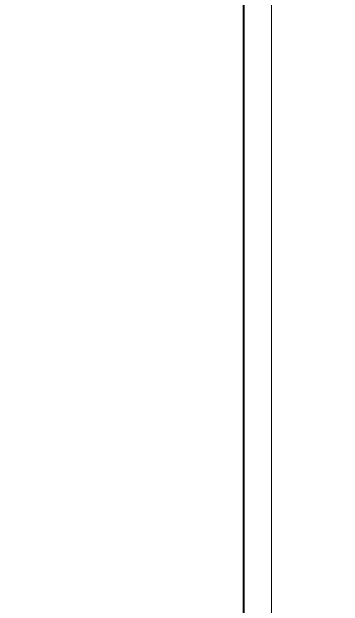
# Model space of a CAD drawing. Header units: millimetres. Extents: x 1359 to 3577, y 1336 to 3557.
# Drawn here: x 2602.48 to 2609.48, y 3293.38 to 3305.96 of the extents above; entities that cross this region are included whole.
import ezdxf

# ---------------------------------------------------------------- set-up
doc = ezdxf.new("R2010")
doc.units = ezdxf.units.MM
doc.set_wipeout_variables(frame=1)
doc.layers.add('000-PI-Oprema', color=30, linetype='Continuous', lineweight=5)

msp = doc.modelspace()

# ---------------------------------------------------------------- wipeouts: each hides what was drawn before it
msp.add_wipeout([(2556.571, 3330.083), (2626.371, 3330.083), (2626.371, 3183.083), (2556.571, 3183.083)])

# ---------------------------------------------------------------- next in the draw order: linework, layer by layer
at = {"layer": '000-PI-Oprema', "color": 0, "linetype": 'ByBlock', "lineweight": 0}
for p, q in [((2607.39, 3198.083), (2607.39, 3319.583)), ((2607.39, 3198.083), (2607.39, 3319.583)), ((2607.971, 3198.083), (2607.971, 3319.583)), ((2607.971, 3198.083), (2607.971, 3319.583)), ((2607.371, 3250.783), (2607.371, 3318.083)), ((2607.371, 3250.783), (2607.371, 3318.083))]:
    msp.add_line(p, q, dxfattribs=at)

doc.saveas('drawing.dxf')
